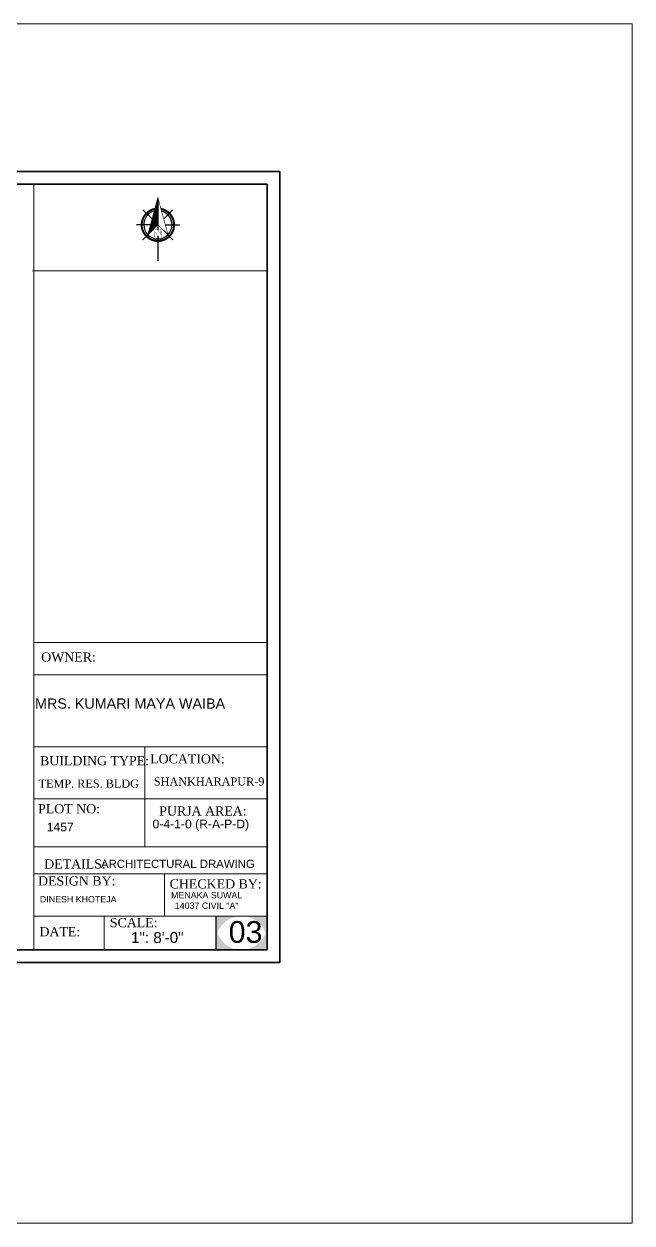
# Model space of a CAD drawing. Header units: inches. Extents: x 45643 to 78083, y -17830 to -3084.
# Drawn here: x 51057 to 51634, y -14498 to -13361 of the extents above; entities that cross this region are included whole.
import ezdxf

# ---------------------------------------------------------------- set-up
doc = ezdxf.new("R2010")
doc.units = ezdxf.units.IN
doc.header["$MEASUREMENT"] = 0
doc.layers.add('DIMENTION', color=8, linetype='Continuous')
for name, color, linetype, lineweight in [('door', 3, 'Continuous', 13), ('REBARS', 50, 'Continuous', 20), ('Siteplan', 7, 'Continuous', 30), ('Text', 7, 'Continuous', 9)]:
    doc.layers.add(name, color=color, linetype=linetype, lineweight=lineweight)
doc.layers.add('Normal Wall', color=7, linetype='Continuous', lineweight=35, true_color=0xffaf89)
doc.layers.add('Rear Wall', color=7, linetype='Continuous', lineweight=20, true_color=0xd4e480)
doc.styles.get("Standard").update_dxf_attribs({"font": 'times.ttf'})
doc.styles.add('SwissBT', font='swiss.ttf', dxfattribs={"height": 12})

# ---------------------------------------------------------------- blocks, each defined once
blk = doc.blocks.new('*X798')
at = {"color": 0}
for p, q in [((147.55, -408.76), (147.62, -408.7)), ((145.36, -416.79), (147.62, -414.53)), ((145.56, -416.06), (147.62, -414)), ((145.76, -415.33), (147.62, -413.47)), ((145.96, -414.6), (147.62, -412.94)), ((146.16, -413.87), (147.62, -412.41)), ((146.36, -413.14), (147.62, -411.88)), ((146.55, -412.41), (147.62, -411.35)), ((146.75, -411.68), (147.62, -410.82)), ((146.95, -410.95), (147.62, -410.29)), ((147.15, -410.22), (147.62, -409.76)), ((147.35, -409.49), (147.62, -409.23)), ((143.16, -424.82), (147.62, -420.36)), ((143.36, -424.09), (147.62, -419.83)), ((143.56, -423.36), (147.62, -419.3)), ((143.76, -422.63), (147.62, -418.77)), ((143.96, -421.9), (147.62, -418.24)), ((144.16, -421.17), (147.62, -417.71)), ((144.36, -420.44), (147.62, -417.18)), ((144.56, -419.71), (147.62, -416.65)), ((144.76, -418.98), (147.62, -416.12)), ((144.96, -418.25), (147.62, -415.59)), ((145.16, -417.52), (147.62, -415.06)), ((142.76, -426.28), (147.62, -421.42)), ((142.96, -425.55), (147.62, -420.89))]:
    blk.add_line(p, q, dxfattribs=at)
blk = doc.blocks.new('NORTH_15')
for p, q in [((-2.87, 2.87), (-7.37, 7.37)), ((0, 3.66), (0, 10.62)), ((2.87, 2.87), (7.37, 7.37)), ((-13.37, 0), (2.72, 0)), ((5.49, 0), (17.83, 0)), ((-2.87, -2.87), (-7.37, -7.37)), ((0, -3.66), (0, -10.62)), ((2.87, -2.87), (7.37, -7.37))]:
    blk.add_line(p, q)
at = {"const_width": 1}
for points in [[(0, -8, 1), (0, 8, 0.359415), (-7.86, 1.52, 1)], [(-7.86, -1.52, 0.359415), (0, -8, 1)]]:
    blk.add_lwpolyline(points, format="xyb", dxfattribs=at)
for points, const_width in [([(4.96, -5.01), (-13.37, 0), (4.9, 5), (0, 0), (4.96, -5.01)], 0.3), ([(5.93, -1.55), (6, -1.55), (6.07, -1.54), (6.13, -1.53), (6.17, -1.52), (6.22, -1.51), (6.26, -1.49), (6.28, -1.47), (6.3, -1.45), (6.32, -1.42), (6.33, -1.39), (6.35, -1.34), (6.36, -1.29), (6.37, -1.23), (6.38, -1.16), (6.38, -1.08), (6.38, -1), (6.54, -1), (6.54, -2.34), (6.38, -2.34), (6.38, -2.3), (6.38, -2.23), (6.38, -2.16), (6.37, -2.09), (6.36, -2.04), (6.35, -1.99), (6.33, -1.95), (6.32, -1.91), (6.3, -1.88), (6.28, -1.86), (6.26, -1.83), (6.22, -1.81), (6.18, -1.8), (6.13, -1.78), (6.07, -1.77), (6.01, -1.76), (5.95, -1.76), (2.66, -1.76), (2.66, -2.34), (2.5, -2.34), (2.5, -0.16), (4.71, 1.44), (3.14, 1.44), (3.07, 1.44), (3, 1.43), (2.94, 1.42), (2.89, 1.41), (2.85, 1.4), (2.81, 1.38), (2.78, 1.36), (2.76, 1.34), (2.74, 1.31), (2.72, 1.27), (2.7, 1.22), (2.69, 1.17), (2.68, 1.11), (2.67, 1.04), (2.66, 0.97), (2.66, 0.89), (2.66, 0.87), (2.5, 0.87), (2.5, 2.21), (2.66, 2.21), (2.66, 2.17), (2.66, 2.09), (2.67, 2.03), (2.68, 1.97), (2.69, 1.91), (2.7, 1.86), (2.71, 1.82), (2.73, 1.78), (2.75, 1.76), (2.77, 1.74), (2.8, 1.72), (2.85, 1.7), (2.89, 1.68), (2.94, 1.67), (3, 1.66), (3.07, 1.66), (3.14, 1.66), (6.54, 1.66), (6.54, 0.75), (3.33, -1.55), (5.93, -1.55), (5.93, -1.55)], 0.1)]:
    blk.add_lwpolyline(points, dxfattribs=dict(const_width=const_width))
for start, end in [(90, 164.97304), (270, 90), (195.02696, 270)]:
    blk.add_arc((0, 0), 7, start, end)
at = {"rotation": 90}
blk.add_blockref('*X798', (-421.89, -147.62), dxfattribs=at)
blk = doc.blocks.new('A$C0BDB7EE9')
at = {"layer": 'Siteplan', "xscale": 2.999999999999779, "yscale": 2.999999999999779, "zscale": 2.999999999999779, "rotation": 247.8612575918487}
blk.add_blockref('NORTH_15', (20.2, 49.5), dxfattribs=at)
blk = doc.blocks.new('A$C327B4BBD')
at = {"layer": 'DIMENTION', "ltscale": 0.3, "xscale": 1.171875000000082, "yscale": 1.171875000000082, "zscale": 1.171875000000082, "rotation": 112.1387424081494}
blk.add_blockref('A$C0BDB7EE9', (16.1, 0), dxfattribs=at)

msp = doc.modelspace()

# ---------------------------------------------------------------- hatches: boundary and pattern name
msp.add_hatch(color=0).paths.add_polyline_path([(51288.23, -14207.09), (51263.92, -14207.09, -0.4142136), (51288.23, -14231.4)])
at = {"layer": 'Text'}
for points in [[(51263.92, -14207.09), (51239.61, -14207.09), (51239.61, -14231.4, -0.4142136)], [(51263.92, -14207.09), (51239.61, -14207.09), (51239.61, -14231.4, -0.4142136)], [(51288.23, -14207.09), (51263.92, -14207.09, -0.4142136), (51288.23, -14231.4)], [(51239.61, -14214.9), (51239.61, -14239.21), (51263.92, -14239.21, -0.4142136)], [(51239.61, -14214.9), (51239.61, -14239.21), (51263.92, -14239.21, -0.4142136)], [(51288.23, -14214.9, -0.4142136), (51263.92, -14239.21), (51288.23, -14239.21)], [(51288.23, -14214.9, -0.4142136), (51263.92, -14239.21), (51288.23, -14239.21)]]:
    msp.add_hatch(color=0, dxfattribs=at).paths.add_polyline_path(points)

# ---------------------------------------------------------------- linework, layer by layer
at = {"color": 0}
msp.add_line((51239.61, -14207.09), (51239.61, -14239.21), dxfattribs=at)
msp.add_line((51239.61, -14207.09), (51239.61, -14239.21), dxfattribs=at)
at = {"layer": 'door', "color": 3, "ltscale": 0.5}
msp.add_lwpolyline([(47549.68, -13360.61), (51634.45, -13360.61), (51634.45, -14498.32), (47549.68, -14498.32)], close=True, dxfattribs=at)
at = {"layer": 'Normal Wall'}
for points in [[(50242.13, -13500.59), (51300.14, -13500.59), (51300.14, -14251.12), (50242.13, -14251.12)], [(50242.13, -13500.59), (51300.14, -13500.59), (51300.14, -14251.12), (50242.13, -14251.12)], [(51288.23, -13512.5), (50265.95, -13512.5), (50265.95, -14239.21), (51288.23, -14239.21)], [(51288.23, -13512.5), (50265.95, -13512.5), (50265.95, -14239.21), (51288.23, -14239.21)]]:
    msp.add_lwpolyline(points, close=True, dxfattribs=at)
at = {"layer": 'Rear Wall'}
for p, q in [((51066.81, -13956.77), (51066.81, -13512.5)), ((51065.63, -13594.8), (51288.23, -13594.8)), ((51066.81, -13947.51), (51288.23, -13947.51)), ((51066.81, -13947.51), (51288.23, -13947.51)), ((51066.81, -13947.51), (51288.23, -13947.51)), ((51066.81, -13947.51), (51288.23, -13947.51)), ((51066.81, -13978.31), (51288.23, -13978.31)), ((51066.81, -13978.31), (51288.23, -13978.31)), ((51066.81, -14046.37), (51288.23, -14046.37)), ((51066.81, -14046.37), (51288.23, -14046.37)), ((51172.08, -14046.37), (51172.08, -14132.27)), ((51172.08, -14046.37), (51172.08, -14141.53)), ((51066.81, -14095.86), (51288.23, -14095.86)), ((51066.81, -14095.86), (51288.23, -14095.86)), ((51066.81, -14141.53), (51288.23, -14141.53)), ((51066.81, -14166.97), (51288.23, -14166.97)), ((51066.81, -14166.97), (51288.23, -14166.97)), ((51190.66, -14207.09), (51190.66, -14166.97)), ((51190.66, -14207.09), (51190.66, -14166.97)), ((51066.81, -14207.09), (51288.23, -14207.09)), ((51066.81, -14207.09), (51288.23, -14207.09)), ((51133.55, -14207.09), (51133.55, -14239.21)), ((51133.55, -14207.09), (51133.55, -14239.21))]:
    msp.add_line(p, q, dxfattribs=at)
msp.add_lwpolyline([(51066.81, -13947.51), (51288.23, -13947.51), (51288.23, -14239.21), (51066.81, -14239.21)], close=True, dxfattribs=at)
msp.add_lwpolyline([(51066.81, -13947.51), (51288.23, -13947.51), (51288.23, -14239.21), (51066.81, -14239.21)], close=True, dxfattribs=at)

# ---------------------------------------------------------------- block references
at = {"layer": 'REBARS', "xscale": 0.5459999999999999, "yscale": 0.5459999999999999, "zscale": 0.5459999999999999, "rotation": 270}
msp.add_blockref('A$C327B4BBD', (51184.5, -13576.58), dxfattribs=at)

# ---------------------------------------------------------------- texts
at = {"color": 0}
for s, p in [('OWNER:', (51073.81, -13965.65)), ('LOCATION:', (51177.15, -14062.2))]:
    msp.add_text(s, height=8.704, dxfattribs=at).set_placement(p)
at = {"layer": 'Text', "color": 0}
for s, height, p in [('OWNER:', 8.704, (51073.81, -13965.65)), ('LOCATION:', 8.704, (51177.15, -14062.2)), ('CHECKED BY:', 8.7044, (51195.72, -14180.89)), ('CHECKED BY:', 8.7044, (51195.72, -14180.89)), ('SCALE:', 8.704, (51138.95, -14217.62)), ('SCALE:', 8.704, (51138.95, -14217.62))]:
    msp.add_text(s, height=height, dxfattribs=at).set_placement(p)
at = {"layer": 'Text', "color": 0, "linetype": 'ByBlock', "style": 'SwissBT'}
for s, insert, char_height, width, attachment_point in [('MRS. KUMARI MAYA WAIBA', (51158.15, -14000.55), 9.72, 217.5111, 2), ('ARCHITECTURAL DRAWING', (51130.53, -14153.62), 7.7396, 268.5322, 1), ('MENAKA SUWAL\\P14037 CIVIL "A"', (51230.83, -14184.23), 6, 88.5492, 2), ('DINESH KHOTEJA', (51072.6, -14188.1), 6, 201.5276, 1)]:
    msp.add_mtext(s, dxfattribs=dict(at, insert=insert, char_height=char_height, width=width, attachment_point=attachment_point))
at = {"layer": 'Text', "color": 0, "attachment_point": 1}
for s, insert, char_height, width in [('BUILDING TYPE:', (51072.73, -14055.28), 8.7044, 148.5551), ('BUILDING TYPE:', (51072.73, -14055.28), 8.7044, 148.5551), ('PLOT NO: ', (51070.83, -14100.89), 8.704, 138.0271), ('PLOT NO: ', (51070.83, -14100.89), 8.704, 138.0271), ('PURJA AREA:', (51185.84, -14103), 8.7044, 197.5821), ('PURJA AREA:', (51185.84, -14103), 8.7044, 197.5821), ('DETAILS: ', (51076.64, -14153.28), 8.704, 138.0271), ('DESIGN BY:', (51070.79, -14169.33), 8.704, 138.0271), ('DESIGN BY:', (51070.79, -14169.33), 8.704, 138.0271), ('DATE:', (51072.14, -14217.56), 8.704, 34.8177)]:
    msp.add_mtext(s, dxfattribs=dict(at, insert=insert, char_height=char_height, width=width))
at = {"layer": 'Text', "color": 0, "linetype": 'ByBlock', "insert": (51071.32, -14077.58), "char_height": 7.6711, "width": 381.0351, "attachment_point": 1}
msp.add_mtext('TEMP. RES. BLDG', dxfattribs=at)
at = {"layer": 'Text', "color": 0, "linetype": 'ByBlock', "insert": (51180.68, -14075.55), "char_height": 7.6711, "attachment_point": 1}
msp.add_mtext_dynamic_manual_height_columns('SHANKHARAPUR-9', width=381.0351, gutter_width=1.53, heights=[0], dxfattribs=at)
at = {"layer": 'Text', "color": 0, "style": 'SwissBT'}
for s, insert, char_height, width, attachment_point in [('1457', (51079.05, -14118.4), 8.256, 163.2142, 1), ('0-4-1-0 (R-A-P-D)', (51225.3, -14115.56), 8.2555, 163.2142, 2), ('03', (51251.72, -14211.85), 20.639, 20.1585, 1)]:
    msp.add_mtext(s, dxfattribs=dict(at, insert=insert, char_height=char_height, width=width, attachment_point=attachment_point))
at = {"layer": 'Text', "color": 0, "ltscale": 0.5, "insert": (51159.03, -14222.27), "char_height": 10.319, "width": 127.5344, "attachment_point": 1, "style": 'SwissBT'}
msp.add_mtext('1": 8\'-0"', dxfattribs=at)
msp.add_mtext('1": 8\'-0"', dxfattribs=at)

doc.saveas('drawing.dxf')
